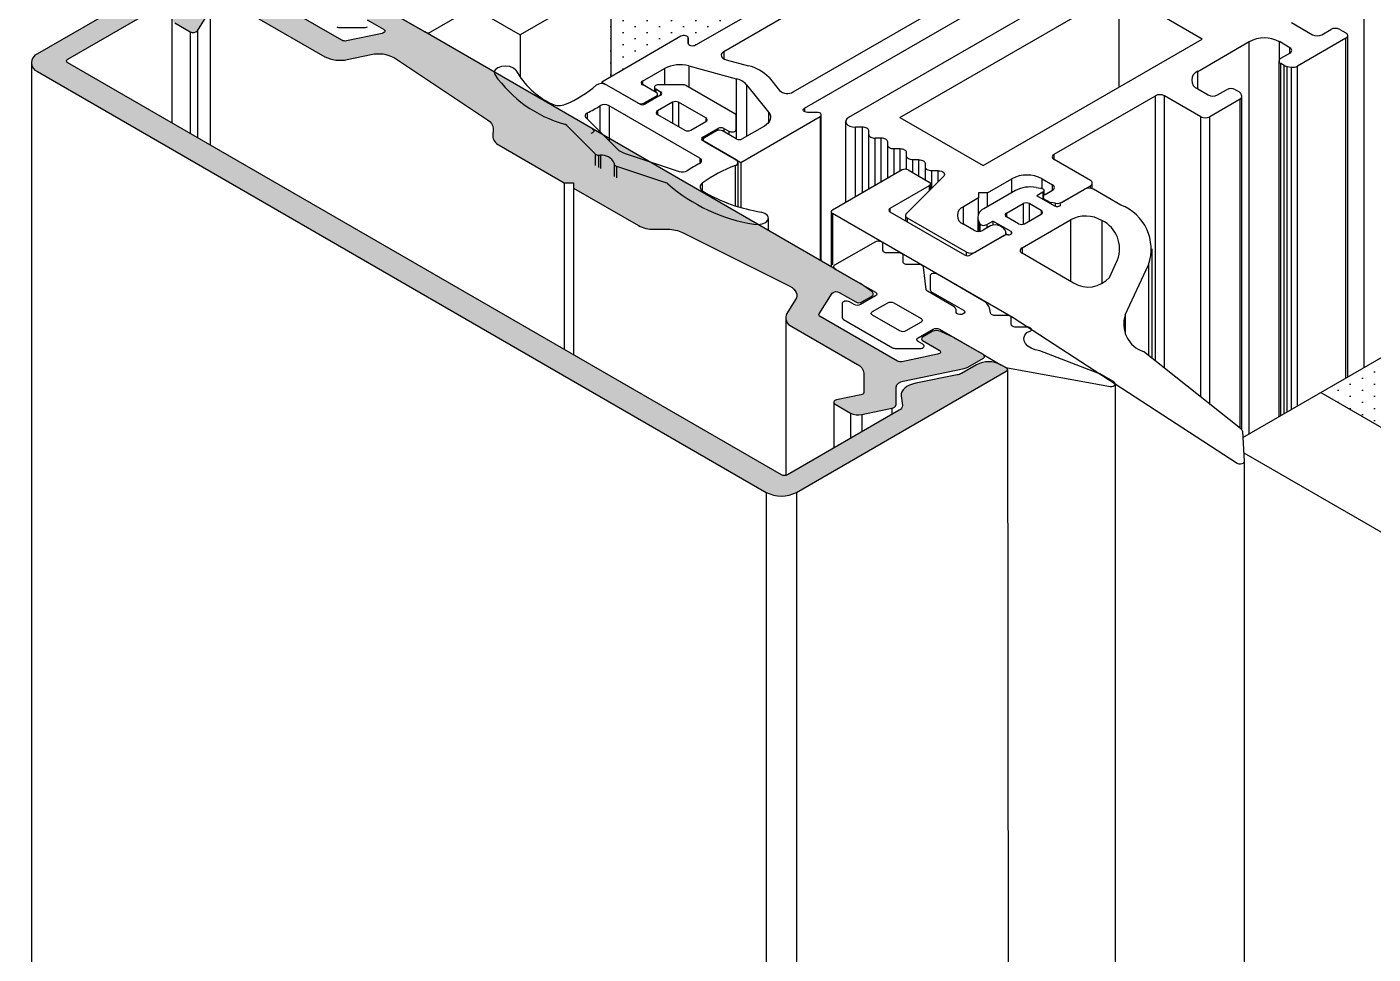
# Model space of a CAD drawing. Header units: millimetres. Extents: x 12 to 3612, y 18 to 315.
# Drawn here: x 291.24 to 326.5, y 213.91 to 238.19 of the extents above; entities that cross this region are included whole.
import ezdxf

# ---------------------------------------------------------------- set-up
doc = ezdxf.new("R2010")
doc.units = ezdxf.units.MM
doc.layers.add('Aksesuar', color=7, linetype='Continuous')
pattern_1 = [(90, (1216.48986, -6036.8666), (-0.3175, 0.15875), [0, -0.3175])]

# ---------------------------------------------------------------- blocks, each defined once
blk = doc.blocks.new('MN50ICV_F.G.')
for color, points in [(253, [(-151.471, 527.674), (-170.164, 538.465, -0.690069), (-170.164, 538.557), (-167.236, 540.248, -0.137453), (-167.017, 540.295), (-166.584, 540.278, 0.252561), (-166.011, 540.497), (-165.636, 541.125, -0.126757), (-165.569, 541.187), (-165.17, 541.417, 0.577383), (-165.116, 541.753), (-165.17, 541.785), (-165.272, 541.843, -0.038495), (-165.28, 541.848), (-165.31, 541.865, 0.243687), (-165.469, 541.865), (-170.96, 538.695, 0.69007), (-170.96, 538.236), (-151.869, 527.214, 0.243685), (-151.073, 527.214), (-145.582, 530.384, 0.690072), (-145.582, 530.476), (-145.619, 530.498), (-145.721, 530.557, 0.243685), (-146.357, 530.557), (-146.756, 530.327, -0.081132), (-146.863, 530.288), (-147.952, 530.072), (-148.037, 530.05), (-148.114, 530.021), (-148.182, 529.985), (-148.239, 529.944), (-148.284, 529.897), (-148.314, 529.847), (-148.33, 529.794), (-148.331, 529.741), (-148.301, 529.491, -0.302963), (-148.383, 529.365), (-151.312, 527.674, -0.243685)]), (251, [(-150.092, 533.08), (-160.813, 539.269), (-161.308, 539.555), (-161.486, 539.658, 0.018778), (-161.494, 539.662), (-161.849, 539.833, 0.228014), (-162.076, 539.827), (-162.325, 539.683, 0.690076), (-162.325, 539.591), (-161.891, 539.34), (-161.874, 539.328), (-161.863, 539.313), (-161.858, 539.297), (-161.861, 539.28), (-161.871, 539.265), (-161.886, 539.252), (-161.907, 539.241), (-161.932, 539.233), (-162.866, 539.037, -0.175525), (-162.984, 539.052), (-165.009, 540.222, -0.457375), (-165.035, 540.29), (-164.696, 540.829, -0.339048), (-164.51, 540.852), (-164.076, 540.602, 0.243687), (-163.917, 540.602), (-163.668, 540.746), (-163.648, 540.759), (-163.633, 540.775), (-163.623, 540.792), (-163.619, 540.81), (-163.62, 540.828), (-163.627, 540.846), (-163.64, 540.862), (-163.658, 540.877), (-163.954, 541.082, 0.020089), (-163.96, 541.086), (-163.96, 541.086), (-164.713, 541.521, 0.243687), (-164.872, 541.521), (-165.277, 541.287, 0.120598), (-165.342, 541.228), (-165.923, 540.306, -0.237888), (-166.188, 540.199), (-166.983, 540.199, 0.237891), (-167.141, 540.135), (-167.427, 539.682, 0.457378), (-167.361, 539.512), (-166.955, 539.277, 0.339034), (-166.769, 539.301), (-166.537, 539.669, -0.237888), (-166.431, 539.712), (-165.554, 539.712, -0.128033), (-165.156, 539.617), (-163.434, 538.623, 0.175531), (-162.844, 538.548), (-162.216, 538.68, -0.183513), (-161.61, 538.595), (-159.168, 536.968, -0.279028), (-159.02, 536.735), (-159.033, 536.552, 0.287989), (-158.868, 536.309), (-157.157, 535.321), (-156.918, 535.321), (-156.918, 535.183), (-155.213, 534.199, 0.128033), (-154.815, 534.103), (-154.438, 534.103, -0.119905), (-154.057, 534.017), (-151.247, 532.612), (-151.191, 532.577), (-151.144, 532.538), (-151.107, 532.495), (-151.082, 532.45), (-151.068, 532.403), (-151.067, 532.355), (-151.077, 532.308), (-151.1, 532.262), (-151.328, 531.9, 0.457385), (-151.197, 531.559), (-149.476, 530.565, -0.267623), (-149.311, 530.336), (-149.311, 529.829, -0.336943), (-149.385, 529.768), (-150.024, 529.634), (-150.049, 529.626), (-150.07, 529.616), (-150.085, 529.602), (-150.095, 529.587), (-150.098, 529.571), (-150.093, 529.555), (-150.082, 529.54), (-150.065, 529.527), (-149.658, 529.292, 0.175527), (-149.363, 529.254), (-148.578, 529.419, 0.336948), (-148.467, 529.511), (-148.467, 529.97, -0.336944), (-148.282, 530.122), (-146.686, 530.458, 0.078479), (-146.583, 530.495), (-146.178, 530.729, 0.577382), (-146.165, 530.813), (-146.178, 530.821), (-146.931, 531.255, 0.01878), (-146.938, 531.259), (-147.294, 531.43, 0.228012), (-147.521, 531.424), (-147.77, 531.28, 0.690072), (-147.77, 531.188), (-147.336, 530.938), (-147.319, 530.925), (-147.308, 530.91), (-147.303, 530.894), (-147.306, 530.878), (-147.315, 530.863), (-147.331, 530.849), (-147.352, 530.838), (-147.377, 530.831), (-148.311, 530.635, -0.175526), (-148.429, 530.65), (-150.454, 531.819, -0.457371), (-150.48, 531.887), (-150.14, 532.426, -0.339042), (-149.955, 532.45), (-149.521, 532.199, 0.243688), (-149.362, 532.199), (-149.113, 532.343), (-149.093, 532.357), (-149.078, 532.373), (-149.068, 532.39), (-149.063, 532.407), (-149.065, 532.425), (-149.072, 532.443), (-149.085, 532.459), (-149.102, 532.474), (-149.398, 532.679, 0.020091), (-149.405, 532.684), (-149.405, 532.684), (-149.405, 532.684), (-150.045, 533.053), (-150.078, 533.072, -0.080584)])]:
    blk.add_hatch(color=color).paths.add_polyline_path(points)
at = {"layer": 'Aksesuar'}
h = blk.add_hatch(dxfattribs=at)
h.set_pattern_fill('DOTS', color=253, scale=0.2, angle=90)
h.set_pattern_definition(pattern_1)
h.paths.add_polyline_path([(-149.603, 541.296), (-149.603, 544.223), (-155.94, 540.565), (-155.94, 538.095), (-154.101, 539.157), (-154.074, 539.169), (-154.043, 539.175), (-154.011, 539.176), (-153.979, 539.171), (-153.95, 539.161), (-153.928, 539.147), (-153.914, 539.13), (-153.909, 539.111), (-153.909, 538.966), (-153.905, 538.948), (-153.891, 538.931), (-153.869, 538.916), (-153.84, 538.907), (-153.808, 538.902), (-153.776, 538.903), (-153.745, 538.909), (-153.718, 538.921)])
h = blk.add_hatch(dxfattribs=at)
h.set_pattern_fill('DOTS', color=253, scale=0.2, angle=90)
h.set_pattern_definition(pattern_1)
h.paths.add_polyline_path([(-128.984, 530.579), (-127.89, 530.85), (-126.736, 531.022), (-131.003, 533.485), (-137.34, 529.827), (-133.073, 527.364), (-132.775, 528.03), (-132.305, 528.662), (-131.675, 529.245), (-130.899, 529.767), (-129.995, 530.215)])
at = {"color": 31}
for p, q in [((-133.395, 546.446), (-149.712, 537.026)), ((-148.384, 542), (-153.718, 538.921)), ((-147.745, 541.775), (-152.981, 538.752)), ((-151.159, 537.7), (-145.923, 540.723)), ((-136.207, 530.481), (-136.207, 540.753)), ((-150.867, 537.275), (-145.532, 540.354)), ((-148.366, 537.026), (-142.623, 540.342)), ((-140.445, 539.084), (-142.623, 540.342)), ((-142.623, 537.827), (-142.623, 540.342)), ((-138.108, 539.519), (-137.554, 539.198)), ((-137.316, 539.198), (-137.078, 539.336)), ((-136.841, 539.336), (-136.682, 539.244)), ((-154.101, 539.157), (-156.178, 537.958)), ((-153.909, 538.966), (-153.909, 539.111)), ((-153.909, 539.111), (-153.909, 538.966)), ((-146.188, 535.769), (-140.445, 539.084)), ((-140.564, 538.238), (-139.217, 539.016)), ((-139.217, 528.744), (-139.217, 539.016)), ((-138.148, 538.855), (-138.425, 539.016)), ((-138.425, 538.545), (-138.425, 539.016)), ((-138.148, 538.718), (-138.148, 538.855)), ((-136.682, 539.107), (-137.948, 538.376)), ((-136.682, 530.207), (-136.682, 539.107)), ((-136.633, 530.236), (-136.633, 539.176)), ((-152.981, 538.752), (-152.981, 538.569)), ((-138.435, 538.513), (-138.435, 529.196)), ((-138.385, 538.581), (-138.148, 538.718)), ((-155.108, 537.981), (-154.531, 538.315)), ((-154.531, 538.315), (-154.531, 537.887)), ((-153.898, 538.379), (-152.655, 538.045)), ((-153.898, 538.379), (-153.898, 537.826)), ((-140.564, 537.781), (-140.564, 538.238)), ((-138.298, 538.394), (-138.385, 538.444)), ((-138.385, 529.224), (-138.385, 538.444)), ((-138.298, 529.274), (-138.298, 538.394)), ((-138.223, 538.369), (-138.11, 538.351)), ((-138.223, 529.318), (-138.223, 538.369)), ((-138.11, 529.383), (-138.11, 538.351)), ((-137.948, 529.476), (-137.948, 538.376)), ((-156.178, 537.958), (-155.227, 537.41)), ((-156.178, 537.958), (-156.178, 537.916)), ((-155.108, 537.981), (-155.108, 537.89)), ((-154.752, 537.684), (-155.108, 537.89)), ((-152.655, 538.045), (-152.655, 536.474)), ((-152.384, 537.888), (-151.805, 537.171)), ((-152.384, 537.888), (-152.384, 536.536)), ((-151.792, 538.074), (-151.521, 537.737)), ((-155.069, 537.41), (-154.752, 537.592)), ((-154.752, 537.592), (-154.752, 537.547)), ((-154.719, 537.566), (-154.719, 537.638)), ((-144.326, 536.066), (-141.673, 537.598)), ((-141.673, 530.652), (-141.673, 537.598)), ((-140.484, 537.049), (-141.435, 537.598)), ((-141.435, 530.463), (-141.435, 537.598)), ((-140.564, 537.781), (-140.286, 537.621)), ((-139.456, 537.506), (-140.247, 537.049)), ((-140.049, 537.621), (-139.811, 537.758)), ((-139.573, 537.758), (-139.486, 537.708)), ((-139.456, 528.891), (-139.456, 537.506)), ((-139.443, 537.664), (-139.413, 537.599)), ((-139.407, 528.851), (-139.407, 537.574)), ((-155.069, 537.41), (-155.069, 537.371)), ((-151.805, 537.171), (-151.805, 536.898)), ((-150.867, 537.275), (-150.867, 537.183)), ((-150.536, 537.164), (-150.787, 537.164)), ((-150.424, 533.265), (-150.424, 537.099)), ((-152.534, 535.855), (-150.457, 537.054)), ((-151.917, 536.806), (-152.494, 536.472)), ((-150.457, 537.054), (-150.457, 533.284)), ((-149.787, 536.923), (-149.787, 534.804)), ((-149.348, 536.776), (-149.533, 536.776)), ((-149.533, 534.951), (-149.533, 536.776)), ((-149.348, 535.058), (-149.348, 536.776)), ((-148.366, 537.026), (-146.188, 535.769)), ((-140.484, 529.708), (-140.484, 537.049)), ((-140.247, 529.519), (-140.247, 537.049)), ((-153.517, 536.449), (-153.517, 536.418)), ((-153.168, 536.678), (-153.484, 536.495)), ((-153.484, 536.404), (-152.534, 535.855)), ((-153.484, 536.404), (-153.484, 536.399)), ((-152.653, 536.472), (-153.009, 536.678)), ((-149.18, 536.588), (-149.18, 536.679)), ((-149.18, 535.155), (-149.18, 536.588)), ((-148.854, 536.491), (-149.012, 536.491)), ((-149.012, 535.252), (-149.012, 536.491)), ((-148.854, 535.343), (-148.854, 536.491)), ((-148.686, 536.303), (-148.686, 536.394)), ((-148.686, 535.44), (-148.686, 536.303)), ((-148.36, 536.206), (-148.518, 536.206)), ((-148.518, 535.537), (-148.518, 536.206)), ((-148.36, 535.628), (-148.36, 536.206)), ((-148.192, 536.017), (-148.192, 536.109)), ((-144.326, 535.929), (-144.326, 536.066)), ((-152.534, 535.855), (-152.534, 534.675)), ((-148.192, 535.672), (-148.192, 536.017)), ((-147.866, 535.92), (-148.024, 535.92)), ((-148.024, 535.583), (-148.024, 535.92)), ((-147.866, 535.492), (-147.866, 535.92)), ((-147.698, 535.732), (-147.698, 535.823)), ((-147.698, 535.395), (-147.698, 535.732)), ((-143.376, 535.38), (-144.326, 535.929)), ((-148.194, 534.514), (-147.219, 535.49)), ((-147.364, 535.635), (-147.53, 535.635)), ((-147.53, 535.178), (-147.53, 535.635)), ((-147.364, 535.344), (-147.364, 535.635)), ((-146.069, 535.06), (-145.435, 535.426)), ((-145.435, 535.06), (-145.435, 535.426)), ((-144.643, 535.426), (-144.366, 535.266)), ((-144.643, 535.172), (-144.643, 535.426)), ((-146.069, 535.06), (-146.306, 535.06)), ((-146.306, 535.06), (-146.306, 534.923)), ((-146.069, 534.694), (-146.069, 535.06)), ((-144.564, 535.014), (-144.366, 535.129)), ((-144.366, 535.129), (-144.366, 535.266)), ((-144.133, 534.806), (-143.534, 535.152)), ((-144.126, 534.81), (-143.376, 535.243)), ((-143.376, 535.177), (-143.376, 535.243)), ((-143.326, 535.165), (-143.326, 535.312)), ((-146.306, 534.923), (-146.702, 534.694)), ((-146.702, 534.237), (-146.702, 534.694)), ((-146.306, 534.5), (-146.306, 534.923)), ((-144.613, 534.946), (-144.613, 534.883)), ((-144.477, 534.827), (-144.564, 534.877)), ((-144.564, 534.854), (-144.564, 534.877)), ((-144.477, 534.804), (-144.477, 534.827)), ((-144.289, 534.784), (-144.401, 534.802)), ((-144.401, 534.761), (-144.401, 534.802)), ((-144.289, 534.698), (-144.289, 534.784)), ((-148.217, 534.466), (-148.217, 534.323)), ((-146.623, 533.505), (-148.168, 534.397)), ((-148.168, 534.295), (-148.168, 534.397)), ((-146.309, 534.327), (-146.309, 534.049)), ((-146.425, 534.077), (-146.702, 534.237)), ((-145.635, 533.939), (-146.386, 533.505)), ((-145.989, 534.191), (-146.188, 534.077)), ((-145.665, 534.141), (-145.752, 534.191)), ((-145.591, 534.033), (-145.621, 534.098)), ((-145.585, 533.958), (-145.585, 534.007)), ((-146.623, 533.415), (-146.623, 533.505))]:
    blk.add_line(p, q, dxfattribs=at)
for p, q in [((-167.441, 539.626), (-167.441, 536.893)), ((-166.431, 539.712), (-166.431, 536.31)), ((-166.955, 539.277), (-166.955, 536.613)), ((-166.769, 539.301), (-166.769, 536.506)), ((-171.119, 538.465), (-171.119, 392.73)), ((-157.157, 535.321), (-157.157, 530.956)), ((-156.918, 535.183), (-156.918, 530.818)), ((-151.357, 531.786), (-151.357, 527.658)), ((-145.543, 530.43), (-145.469, 442.563)), ((-150.098, 529.571), (-150.098, 528.375)), ((-148.578, 529.419), (-148.578, 529.252)), ((-149.658, 529.292), (-149.658, 528.629)), ((-149.363, 529.254), (-149.363, 528.799)), ((-151.869, 527.214), (-151.869, 381.479)), ((-151.073, 527.214), (-151.073, 381.479))]:
    blk.add_line(p, q)
at = {"color": 35}
for p, q in [((-152.917, 538.543), (-152.334, 538.386)), ((-155.191, 537.384), (-156.063, 537.888)), ((-154.795, 537.823), (-154.795, 537.709)), ((-154.05, 537.887), (-154.683, 537.887)), ((-152.69, 537.129), (-153.97, 537.868)), ((-154.637, 537.613), (-155.033, 537.384)), ((-154.763, 537.777), (-154.637, 537.704)), ((-154.763, 537.777), (-154.763, 537.69)), ((-154.637, 537.704), (-154.637, 537.613)), ((-156.555, 537.149), (-156.555, 536.994)), ((-156.225, 537.336), (-156.225, 536.664)), ((-153.608, 535.967), (-155.983, 537.338)), ((-155.983, 537.338), (-155.983, 536.421)), ((-155.227, 537.41), (-155.227, 537.405)), ((-154.32, 537.43), (-154.716, 537.201)), ((-154.716, 537.201), (-154.716, 537.11)), ((-154.716, 537.11), (-154.003, 536.698)), ((-154.32, 537.43), (-154.32, 536.881)), ((-153.449, 537.019), (-154.162, 537.43)), ((-154.162, 537.43), (-154.162, 536.79)), ((-157.095, 536.822), (-156.349, 536.076)), ((-156.589, 537.028), (-155.77, 536.208)), ((-153.845, 536.698), (-153.449, 536.927)), ((-153.528, 536.516), (-153.132, 536.744)), ((-153.449, 537.019), (-153.449, 536.927)), ((-153.132, 536.744), (-153.132, 536.692)), ((-152.974, 536.744), (-152.848, 536.672)), ((-152.974, 536.744), (-152.974, 536.657)), ((-152.657, 536.717), (-152.657, 537.083)), ((-153.528, 536.516), (-153.528, 536.424)), ((-152.656, 535.921), (-153.528, 536.424)), ((-152.848, 536.672), (-152.848, 536.585)), ((-152.657, 536.717), (-152.657, 536.474)), ((-156.349, 536.076), (-156.349, 535.771)), ((-156.262, 536.044), (-156.211, 536.042)), ((-156.262, 536.044), (-156.262, 535.721)), ((-156.211, 536.042), (-156.211, 535.691)), ((-155.565, 536.09), (-154.146, 535.617)), ((-155.854, 535.836), (-155.85, 535.806)), ((-155.854, 535.836), (-155.854, 535.485)), ((-155.85, 535.806), (-155.85, 535.483)), ((-155.794, 535.756), (-154.502, 535.325)), ((-155.794, 535.756), (-155.794, 535.45)), ((-153.608, 535.967), (-153.608, 535.83)), ((-152.682, 535.771), (-152.682, 534.719)), ((-152.607, 534.696), (-152.607, 535.852)), ((-148.31, 535.657), (-150.132, 534.605)), ((-148.151, 535.657), (-147.597, 535.337)), ((-153.542, 535.309), (-153.542, 535.111)), ((-147.597, 535.245), (-148.627, 534.651)), ((-147.597, 535.245), (-147.597, 535.112)), ((-147.564, 535.144), (-147.564, 535.291)), ((-145.339, 535.115), (-146.164, 534.639)), ((-144.798, 535.199), (-144.673, 535.18)), ((-144.623, 535.072), (-144.782, 534.98)), ((-144.306, 534.706), (-144.782, 534.98)), ((-144.623, 535.072), (-144.623, 534.889)), ((-144.59, 534.994), (-144.59, 535.117)), ((-142.578, 534.737), (-143.296, 535.152)), ((-148.627, 534.651), (-148.627, 534.559)), ((-145.574, 534.523), (-145.138, 534.774)), ((-145.138, 534.774), (-145.138, 534.234)), ((-144.663, 534.591), (-144.98, 534.774)), ((-144.98, 534.774), (-144.98, 534.317)), ((-144.166, 534.76), (-144.166, 534.727)), ((-144.164, 534.749), (-144.164, 534.731)), ((-151.807, 534.063), (-151.807, 534.397)), ((-150.164, 534.559), (-150.164, 533.115)), ((-145.399, 531.782), (-150.132, 534.514)), ((-150.132, 534.514), (-150.132, 533.17)), ((-148.627, 534.559), (-146.672, 533.431)), ((-146.328, 534.41), (-146.328, 534.049)), ((-146.309, 534.327), (-146.276, 534.255)), ((-146.088, 534.226), (-145.93, 534.317)), ((-145.455, 534.043), (-145.93, 534.317)), ((-145.93, 534.317), (-145.93, 534.213)), ((-145.574, 534.523), (-145.574, 534.431)), ((-145.257, 534.248), (-145.574, 534.431)), ((-145.167, 533.614), (-143.893, 534.35)), ((-145.098, 534.248), (-144.663, 534.5)), ((-144.663, 534.591), (-144.663, 534.5)), ((-143.893, 534.35), (-143.893, 532.741)), ((-143.073, 534.332), (-143.073, 532.671)), ((-145.628, 533.943), (-146.514, 533.431)), ((-146.276, 534.255), (-146.276, 534.05)), ((-146.088, 534.226), (-146.088, 534.134)), ((-145.455, 534.043), (-145.455, 533.974)), ((-145.167, 533.614), (-145.167, 533.477)), ((-141.758, 530.72), (-141.758, 533.594)), ((-143.815, 532.696), (-145.167, 533.477)), ((-142.878, 532.841), (-142.665, 533.301)), ((-142.463, 531.861), (-141.853, 533.175)), ((-141.853, 533.175), (-141.853, 530.795)), ((-142.463, 531.861), (-142.463, 531.359)), ((-139.533, 527.973), (-145.399, 531.782)), ((-139.446, 528.882), (-141.986, 530.901)), ((-142.724, 530.045), (-142.724, 444.148)), ((-139.392, 528.815), (-139.344, 528.022)), ((-139.345, 528.039), (-139.345, 446.1))]:
    blk.add_line(p, q, dxfattribs=at)
at = {"color": 35, "flags": 128}
for points in [[(-163.114, 539.403, 0.128042), (-163.035, 539.384), (-162.398, 539.384), (-162.365, 539.387), (-162.336, 539.395), (-162.311, 539.408)], [(-161.486, 539.658), (-160.813, 539.269, 0.243687), (-160.654, 539.269), (-159.622, 539.865)]]:
    blk.add_lwpolyline(points, format="xyb", dxfattribs=at)
for points in [[(-165.469, 541.865), (-170.96, 538.695, 0.69007), (-170.96, 538.236), (-151.869, 527.214, 0.243685), (-151.073, 527.214), (-145.582, 530.384, 0.690072), (-145.582, 530.476), (-145.721, 530.557, 0.243685), (-146.357, 530.557), (-146.756, 530.327, -0.081132), (-146.863, 530.288), (-147.952, 530.072), (-148.037, 530.05), (-148.114, 530.021), (-148.182, 529.985), (-148.239, 529.944), (-148.284, 529.897), (-148.314, 529.847), (-148.33, 529.794), (-148.331, 529.741), (-148.301, 529.491, -0.302963), (-148.383, 529.365), (-151.312, 527.674, -0.243685), (-151.471, 527.674), (-170.164, 538.465, -0.690069), (-170.164, 538.557), (-167.236, 540.248, -0.137453)], [(-162.325, 539.591), (-161.891, 539.34), (-161.874, 539.328), (-161.863, 539.313), (-161.858, 539.297), (-161.861, 539.28), (-161.871, 539.265), (-161.886, 539.252), (-161.907, 539.241), (-161.932, 539.233), (-162.866, 539.037, -0.175525), (-162.984, 539.052), (-165.009, 540.222, -0.457375)], [(-167.361, 539.512), (-166.955, 539.277, 0.339034), (-166.769, 539.301), (-166.537, 539.669, -0.237888)], [(-165.156, 539.617), (-163.434, 538.623, 0.175531), (-162.844, 538.548), (-162.216, 538.68, -0.183513), (-161.61, 538.595), (-159.168, 536.968, -0.279028), (-159.02, 536.735), (-159.033, 536.552, 0.287989), (-158.868, 536.309), (-157.157, 535.321), (-156.918, 535.321), (-156.918, 535.183), (-155.213, 534.199, 0.128033), (-154.815, 534.103), (-154.438, 534.103, -0.119905), (-154.057, 534.017), (-151.247, 532.612), (-151.191, 532.577), (-151.144, 532.538), (-151.107, 532.495), (-151.082, 532.45), (-151.068, 532.403), (-151.067, 532.355), (-151.077, 532.308), (-151.1, 532.262), (-151.328, 531.9, 0.457385), (-151.197, 531.559), (-149.476, 530.565, -0.267623), (-149.311, 530.336), (-149.311, 529.829, -0.336943), (-149.385, 529.768), (-150.024, 529.634), (-150.049, 529.626), (-150.07, 529.616), (-150.085, 529.602), (-150.095, 529.587), (-150.098, 529.571), (-150.093, 529.555), (-150.082, 529.54), (-150.065, 529.527), (-149.658, 529.292, 0.175527), (-149.363, 529.254), (-148.578, 529.419, 0.336948), (-148.467, 529.511), (-148.467, 529.97, -0.336944), (-148.282, 530.122), (-146.686, 530.458, 0.078479), (-146.583, 530.495), (-146.178, 530.729, 0.577382), (-146.165, 530.813), (-146.178, 530.821), (-146.931, 531.255, 0.01878), (-146.938, 531.259), (-147.294, 531.43, 0.228012), (-147.521, 531.424), (-147.77, 531.28, 0.690072), (-147.77, 531.188), (-147.336, 530.938), (-147.319, 530.925), (-147.308, 530.91), (-147.303, 530.894), (-147.306, 530.878), (-147.315, 530.863), (-147.331, 530.849), (-147.352, 530.838), (-147.377, 530.831), (-148.311, 530.635, -0.175526), (-148.429, 530.65), (-150.454, 531.819, -0.457371), (-150.48, 531.887), (-150.14, 532.426, -0.339042), (-149.955, 532.45), (-149.521, 532.199, 0.243688), (-149.362, 532.199), (-149.113, 532.343), (-149.093, 532.357), (-149.078, 532.373), (-149.068, 532.39), (-149.063, 532.407), (-149.065, 532.425), (-149.072, 532.443), (-149.085, 532.459), (-149.102, 532.474), (-149.398, 532.679, 0.020091), (-149.405, 532.684), (-149.405, 532.684), (-150.045, 533.053), (-150.078, 533.072, -0.080584), (-150.092, 533.08), (-160.813, 539.269), (-161.486, 539.658, 0.018778)]]:
    blk.add_lwpolyline(points, format="xyb")
at = {"color": 31}
for points in [[(-153.909, 539.111), (-153.914, 539.13), (-153.928, 539.147), (-153.95, 539.161), (-153.979, 539.171), (-154.011, 539.176), (-154.043, 539.175), (-154.074, 539.169), (-154.101, 539.157)], [(-153.718, 538.921), (-153.745, 538.909), (-153.776, 538.903), (-153.808, 538.902), (-153.84, 538.907), (-153.869, 538.916), (-153.891, 538.931), (-153.905, 538.948), (-153.909, 538.966)], [(-152.981, 538.752), (-153.014, 538.728), (-153.036, 538.699), (-153.046, 538.669), (-153.043, 538.638), (-153.028, 538.608), (-153, 538.582), (-152.963, 538.56), (-152.917, 538.543)], [(-151.805, 537.171), (-151.775, 537.125), (-151.757, 537.076), (-151.753, 537.027), (-151.761, 536.978), (-151.782, 536.93), (-151.816, 536.885), (-151.861, 536.843), (-151.917, 536.806)], [(-150.787, 537.164), (-150.82, 537.167), (-150.85, 537.175), (-150.874, 537.188), (-150.891, 537.204), (-150.899, 537.222), (-150.897, 537.241), (-150.886, 537.259), (-150.867, 537.275)], [(-150.457, 537.054), (-150.437, 537.069), (-150.426, 537.087), (-150.425, 537.106), (-150.433, 537.124), (-150.45, 537.141), (-150.474, 537.153), (-150.504, 537.161), (-150.536, 537.164)], [(-149.712, 537.026), (-149.757, 536.992), (-149.782, 536.951), (-149.786, 536.908), (-149.767, 536.866), (-149.729, 536.829), (-149.674, 536.801), (-149.606, 536.782), (-149.533, 536.776)], [(-149.18, 536.679), (-149.183, 536.698), (-149.193, 536.716), (-149.208, 536.733), (-149.229, 536.747), (-149.255, 536.759), (-149.284, 536.768), (-149.315, 536.774), (-149.348, 536.776)], [(-149.18, 536.588), (-149.177, 536.569), (-149.167, 536.551), (-149.152, 536.534), (-149.131, 536.519), (-149.105, 536.507), (-149.076, 536.498), (-149.045, 536.493), (-149.012, 536.491)], [(-148.686, 536.394), (-148.689, 536.413), (-148.699, 536.431), (-148.714, 536.448), (-148.735, 536.462), (-148.761, 536.474), (-148.79, 536.483), (-148.821, 536.489), (-148.854, 536.491)], [(-148.518, 536.206), (-148.551, 536.207), (-148.582, 536.213), (-148.611, 536.222), (-148.637, 536.234), (-148.658, 536.249), (-148.673, 536.265), (-148.683, 536.284), (-148.686, 536.303)], [(-148.192, 536.109), (-148.195, 536.127), (-148.205, 536.146), (-148.22, 536.162), (-148.241, 536.177), (-148.267, 536.189), (-148.296, 536.198), (-148.327, 536.204), (-148.36, 536.206)], [(-148.024, 535.92), (-148.057, 535.922), (-148.088, 535.928), (-148.117, 535.937), (-148.143, 535.949), (-148.164, 535.964), (-148.179, 535.98), (-148.189, 535.999), (-148.192, 536.017)], [(-147.866, 535.92), (-147.833, 535.919), (-147.802, 535.913), (-147.773, 535.904), (-147.747, 535.892), (-147.727, 535.877), (-147.711, 535.861), (-147.701, 535.842), (-147.698, 535.823)], [(-147.53, 535.635), (-147.563, 535.637), (-147.594, 535.643), (-147.624, 535.652), (-147.649, 535.664), (-147.67, 535.678), (-147.685, 535.695), (-147.695, 535.713), (-147.698, 535.732)], [(-147.364, 535.635), (-147.321, 535.632), (-147.28, 535.622), (-147.245, 535.607), (-147.219, 535.587), (-147.202, 535.563), (-147.196, 535.538), (-147.202, 535.513), (-147.219, 535.49)], [(-148.194, 534.514), (-148.206, 534.5), (-148.214, 534.485), (-148.217, 534.469), (-148.216, 534.453), (-148.21, 534.438), (-148.2, 534.423), (-148.186, 534.409), (-148.168, 534.397)]]:
    blk.add_lwpolyline(points, dxfattribs=at)
at = {"color": 35, "flags": 128}
for points in [[(-158.429, 538.269), (-158.489, 538.324), (-158.581, 538.363), (-158.69, 538.378), (-158.802, 538.368), (-158.899, 538.334), (-158.967, 538.282), (-158.995, 538.219), (-158.979, 538.154)], [(-152.194, 534.237), (-152.082, 534.228), (-151.973, 534.245), (-151.882, 534.284), (-151.824, 534.34), (-151.807, 534.404), (-151.834, 534.468), (-151.9, 534.52), (-151.996, 534.555)], [(-139.344, 528.022), (-139.348, 528.003), (-139.361, 527.986), (-139.382, 527.971), (-139.41, 527.961), (-139.442, 527.956), (-139.474, 527.956), (-139.506, 527.962), (-139.533, 527.973)]]:
    blk.add_lwpolyline(points, dxfattribs=at)
at = {"color": 35}
for points in [[(-154.683, 537.887), (-154.716, 537.885), (-154.746, 537.876), (-154.77, 537.864), (-154.787, 537.847), (-154.795, 537.829), (-154.793, 537.81), (-154.782, 537.792), (-154.763, 537.777)], [(-156.555, 537.149), (-156.575, 537.137), (-156.591, 537.123), (-156.603, 537.108), (-156.61, 537.092), (-156.612, 537.075), (-156.609, 537.059), (-156.602, 537.043), (-156.589, 537.028)], [(-156.415, 536.724), (-156.397, 536.71), (-156.386, 536.695), (-156.382, 536.678), (-156.386, 536.661), (-156.397, 536.646), (-156.415, 536.632), (-156.438, 536.622), (-156.465, 536.615)], [(-152.848, 536.672), (-152.822, 536.66), (-152.791, 536.654), (-152.758, 536.653), (-152.726, 536.658), (-152.698, 536.667), (-152.676, 536.681), (-152.662, 536.699), (-152.657, 536.717)], [(-153.613, 535.827), (-153.59, 535.842), (-153.573, 535.859), (-153.563, 535.877), (-153.559, 535.897), (-153.561, 535.916), (-153.571, 535.935), (-153.586, 535.952), (-153.608, 535.967)], [(-152.682, 535.771), (-152.653, 535.785), (-152.631, 535.802), (-152.615, 535.822), (-152.608, 535.843), (-152.608, 535.864), (-152.617, 535.885), (-152.633, 535.904), (-152.656, 535.921)], [(-144.673, 535.18), (-144.646, 535.173), (-144.623, 535.163), (-144.605, 535.15), (-144.594, 535.134), (-144.59, 535.117), (-144.594, 535.101), (-144.605, 535.085), (-144.623, 535.072)], [(-144.164, 534.749), (-144.164, 534.733), (-144.171, 534.719), (-144.187, 534.706), (-144.208, 534.697), (-144.233, 534.692), (-144.26, 534.692), (-144.285, 534.697), (-144.306, 534.706)], [(-145.529, 533.961), (-145.503, 533.96), (-145.477, 533.965), (-145.456, 533.974), (-145.44, 533.986), (-145.431, 534), (-145.431, 534.016), (-145.439, 534.03), (-145.455, 534.043)]]:
    blk.add_lwpolyline(points, dxfattribs=at)
blk.add_lwpolyline([(-145.448, 531.607), (-145.448, 531.783), (-145.45, 531.795), (-145.456, 531.808), (-145.467, 531.819), (-145.481, 531.829), (-145.498, 531.837), (-145.517, 531.843), (-145.538, 531.846), (-145.56, 531.848), (-145.882, 531.848), (-145.904, 531.849), (-145.926, 531.853), (-145.946, 531.859), (-145.963, 531.868), (-145.977, 531.878), (-145.987, 531.89), (-145.993, 531.903), (-145.994, 531.916, 0.23189), (-146.151, 532.216), (-146.224, 532.258), (-147.385, 532.928), (-147.411, 532.939), (-147.442, 532.946), (-147.475, 532.947), (-147.507, 532.942), (-147.536, 532.932), (-147.558, 532.918), (-147.572, 532.901), (-147.577, 532.882), (-147.577, 532.555, 0.267619), (-147.495, 532.44), (-146.702, 531.982), (-146.676, 531.96), (-146.669, 531.934), (-146.68, 531.908), (-146.707, 531.887), (-146.747, 531.874), (-146.793, 531.872), (-146.837, 531.88), (-146.871, 531.897), (-146.891, 531.921), (-146.892, 531.948, 0.360407), (-146.97, 532.091), (-147.645, 532.481, -0.267622), (-147.678, 532.527), (-147.751, 533.113), (-147.753, 533.125), (-147.759, 533.138), (-147.77, 533.149), (-147.784, 533.159), (-147.801, 533.167), (-147.82, 533.173), (-147.841, 533.177), (-147.863, 533.178), (-148.168, 533.178), (-148.19, 533.179), (-148.211, 533.183), (-148.231, 533.189), (-148.248, 533.197), (-148.262, 533.207), (-148.272, 533.218), (-148.278, 533.23), (-148.281, 533.243), (-148.281, 533.419), (-148.283, 533.431), (-148.289, 533.444), (-148.3, 533.455), (-148.314, 533.465), (-148.331, 533.473), (-148.35, 533.479), (-148.371, 533.482), (-148.393, 533.484), (-148.698, 533.484), (-148.72, 533.485), (-148.741, 533.489), (-148.76, 533.495), (-148.777, 533.503), (-148.791, 533.513), (-148.802, 533.524), (-148.808, 533.536), (-148.81, 533.549), (-148.81, 533.724), (-148.815, 533.743), (-148.829, 533.761), (-148.852, 533.775), (-148.88, 533.785), (-148.912, 533.789), (-148.945, 533.788), (-148.976, 533.782), (-149.003, 533.77), (-150.078, 533.164, 0.577382), (-150.092, 533.08), (-150.078, 533.072), (-150.045, 533.053), (-149.405, 532.684), (-149.004, 532.452, -0.690064), (-149.004, 532.36), (-149.402, 532.13, -0.243683), (-149.561, 532.13), (-149.687, 532.203), (-149.713, 532.214), (-149.745, 532.221), (-149.777, 532.222), (-149.81, 532.217), (-149.838, 532.207), (-149.86, 532.193), (-149.874, 532.176), (-149.879, 532.157), (-149.879, 531.79, 0.267642), (-149.846, 531.744), (-148.559, 531.001, 0.12804), (-148.479, 530.982), (-147.843, 530.982), (-147.81, 530.984), (-147.78, 530.993), (-147.756, 531.005), (-147.739, 531.022), (-147.731, 531.04), (-147.732, 531.059), (-147.744, 531.077), (-147.763, 531.093), (-147.889, 531.165, -0.690072), (-147.889, 531.257), (-147.492, 531.487, -0.243687), (-147.332, 531.487), (-146.178, 530.821, -0.080584), (-146.165, 530.813), (-145.721, 530.557), (-145.619, 530.498, 0.11615), (-145.549, 530.479), (-142.846, 529.989), (-142.812, 529.99), (-142.78, 529.997), (-142.753, 530.01), (-142.734, 530.026), (-142.724, 530.045), (-142.725, 530.065), (-142.736, 530.083), (-142.756, 530.099), (-143.13, 530.315, 0.091511), (-143.18, 530.332), (-144.701, 530.921), (-144.821, 530.948), (-144.926, 530.99), (-145.013, 531.045), (-145.075, 531.11), (-145.111, 531.182), (-145.117, 531.256), (-145.094, 531.329), (-145.043, 531.397), (-144.933, 531.444), (-144.922, 531.46), (-144.918, 531.477), (-144.922, 531.494), (-144.933, 531.509), (-144.951, 531.523), (-144.974, 531.533), (-145.001, 531.54), (-145.03, 531.542), (-145.335, 531.542), (-145.357, 531.543), (-145.378, 531.547), (-145.398, 531.553), (-145.415, 531.561), (-145.429, 531.571), (-145.439, 531.582), (-145.445, 531.594)], format="xyb", close=True, dxfattribs=at)
at = {"color": 35, "flags": 128}
blk.add_lwpolyline([(-149.083, 531.946), (-148.685, 532.176, -0.243683), (-148.526, 532.176), (-147.81, 531.763, -0.690072), (-147.81, 531.671), (-148.208, 531.441, -0.243687), (-148.367, 531.441), (-149.083, 531.855, -0.690064)], format="xyb", close=True, dxfattribs=at)
at = {"color": 31}
for centre, radius, start, end in [((-136.96, 539.106), 0.258, 62.61, 117.3904), ((-136.708, 539.176), 0.0734, 290.7831, 69.2157), ((-138.821, 538.251), 0.861, 62.6097, 117.3904), ((-138.174, 538.787), 0.0734, 290.782, 69.2155), ((-137.435, 539.428), 0.258, 242.61, 297.3908), ((-138.359, 538.513), 0.0734, 110.7834, 249.2178), ((-154.131, 537.535), 0.876, 74.5216, 117.103), ((-152.56, 537.37), 1.041, 42.5091, 77.4963), ((-140.477, 538.01), 0.245, 110.7832, 249.2164), ((-138.193, 538.585), 0.219, 241.1112, 262.0208), ((-138.067, 538.605), 0.258, 260.2295, 297.357), ((-155.091, 537.935), 0.0489, 110.7841, 249.214), ((-152.768, 537.537), 0.52, 42.511, 77.4944), ((-154.769, 537.638), 0.0489, 290.7831, 69.2224), ((-151.314, 537.975), 0.316, 229.0528, 299.3219), ((-141.554, 537.369), 0.258, 62.6091, 117.3909), ((-140.168, 537.85), 0.258, 242.61, 297.39), ((-139.692, 537.529), 0.258, 62.6091, 117.3904), ((-139.534, 537.616), 0.103, 27.655, 62.3542), ((-139.482, 537.575), 0.0739, 290.7427, 19.4593), ((-155.148, 537.562), 0.172, 242.6069, 297.3912), ((-140.366, 537.279), 0.258, 242.611, 297.3894), ((-153.467, 536.449), 0.0489, 110.7831, 249.2224), ((-153.088, 536.525), 0.172, 62.6068, 117.3914), ((-152.574, 536.625), 0.172, 242.6112, 297.3894), ((-144.3, 535.998), 0.0734, 110.7829, 249.2147), ((-145.039, 534.662), 0.861, 62.6102, 117.39), ((-143.402, 535.312), 0.0734, 290.7806, 69.2182), ((-144.538, 534.946), 0.0734, 110.7806, 249.2182), ((-144.392, 535.197), 0.0734, 290.7829, 69.2147), ((-146.616, 534.466), 0.245, 110.7819, 249.2178), ((-144.371, 535.018), 0.219, 241.1081, 262.0239), ((-144.245, 535.039), 0.258, 260.2305, 297.3568), ((-146.306, 534.306), 0.258, 242.6077, 297.3915), ((-145.871, 533.962), 0.258, 62.6077, 117.3911), ((-145.713, 534.05), 0.103, 27.6499, 62.3593), ((-145.661, 534.008), 0.0739, 290.7422, 19.462), ((-145.55, 533.793), 0.169, 82.9964, 117.544), ((-146.504, 533.735), 0.258, 242.6114, 297.389)]:
    blk.add_arc(centre, radius, start, end, dxfattribs=at)
at = {"color": 35}
for centre, radius, start, end in [((-156.236, 540.081), 3.353, 215.0836, 254.0994), ((-156.545, 539.336), 2.165, 209.53, 244.2741), ((-158.412, 540.351), 3.242, 293.4279, 310.1526), ((-156.181, 537.669), 0.248, 61.7731, 124.7816), ((-154.046, 537.726), 0.162, 61.9592, 91.1503), ((-154.654, 537.659), 0.0489, 290.7841, 69.214), ((-154.241, 537.277), 0.172, 62.6109, 117.3897), ((-157.294, 537.782), 0.44, 244.2514, 292.8199), ((-158.552, 541.066), 4.397, 297.0149, 301.957), ((-156.102, 537.111), 0.257, 62.4884, 118.8337), ((-155.112, 537.537), 0.172, 242.6069, 297.3912), ((-154.699, 537.156), 0.0489, 110.7831, 249.2224), ((-152.713, 537.078), 0.0563, 5.6802, 65.6281), ((-157.201, 536.709), 0.156, 46.8575, 72.3903), ((-153.466, 536.973), 0.0489, 290.7848, 69.2134), ((-153.053, 536.591), 0.172, 62.6107, 117.3899), ((-153.924, 536.851), 0.172, 242.6073, 297.3909), ((-153.511, 536.47), 0.0489, 110.7828, 249.2227), ((-156.262, 536.18), 0.135, 229.7306, 269.8802), ((-156.174, 535.693), 0.35, 23.9965, 96.0089), ((-155.413, 536.591), 0.524, 226.9362, 253.0692), ((-155.779, 535.828), 0.074, 197.3545, 258.29), ((-151.613, 532.064), 4.262, 117.9909, 123.0371), ((-151.421, 532.395), 3.604, 110.4763, 126.0574), ((-154.063, 535.863), 0.259, 251.3678, 299.3612), ((-148.231, 535.504), 0.172, 62.611, 117.3896), ((-147.614, 535.291), 0.0489, 290.7852, 69.213), ((-154.549, 535.173), 0.159, 47.8039, 72.9534), ((-151.471, 538.705), 4.526, 228.9683, 260.7976), ((-153.481, 535.208), 0.118, 121.3774, 247.3953), ((-151.365, 538.746), 4.238, 239.3476, 261.445), ((-144.944, 534.352), 0.86, 80.2291, 117.357), ((-143.415, 534.922), 0.258, 62.6077, 117.3911), ((-148.609, 534.605), 0.0489, 110.7831, 249.215), ((-146.077, 534.409), 0.246, 110.7418, 199.4614), ((-145.059, 534.621), 0.172, 62.6075, 117.3907), ((-144.114, 534.758), 0.051, 111.8284, 191.1121), ((-143.014, 533.586), 1.231, 340.5387, 69.2583), ((-150.114, 534.559), 0.0489, 110.7834, 249.2222), ((-145.556, 534.477), 0.0489, 110.7852, 249.213), ((-144.68, 534.546), 0.0489, 290.7842, 69.2214), ((-143.499, 533.597), 0.85, 59.8884, 117.6375), ((-143.432, 533.594), 0.821, 339.1247, 64.023), ((-146.165, 534.352), 0.148, 221.2261, 301.1865), ((-145.178, 534.401), 0.172, 242.6114, 297.3892), ((-145.141, 533.546), 0.0734, 110.7806, 249.2182), ((-146.593, 533.584), 0.172, 242.6114, 297.3892), ((-143.433, 533.328), 0.738, 238.8131, 318.7729), ((-141.747, 531.618), 0.756, 161.2429, 251.5851), ((-139.48, 528.8), 0.089, 9.3732, 67.2063)]:
    blk.add_arc(centre, radius, start, end, dxfattribs=at)
at = {"layer": 'Aksesuar', "color": 143}
for p, q in [((-185.795, 555.056), (-158.316, 539.193)), ((-155.94, 540.565), (-158.316, 539.193)), ((-155.94, 540.565), (-155.94, 538.095)), ((-158.316, 539.193), (-158.316, 538.08)), ((-139.382, 528.648), (-128.627, 534.857)), ((-137.34, 529.827), (-66.631, 489.008)), ((-137.34, 529.827), (-133.073, 527.364)), ((-139.358, 528.249), (-69.007, 487.636))]:
    blk.add_line(p, q, dxfattribs=at)

msp = doc.modelspace()

# ---------------------------------------------------------------- block references
msp.add_blockref('MN50ICV_F.G.', (462.471, -301.211))
msp.add_blockref('MN50ICV_F.G.', (462.471, -301.211))

doc.saveas('drawing.dxf')
